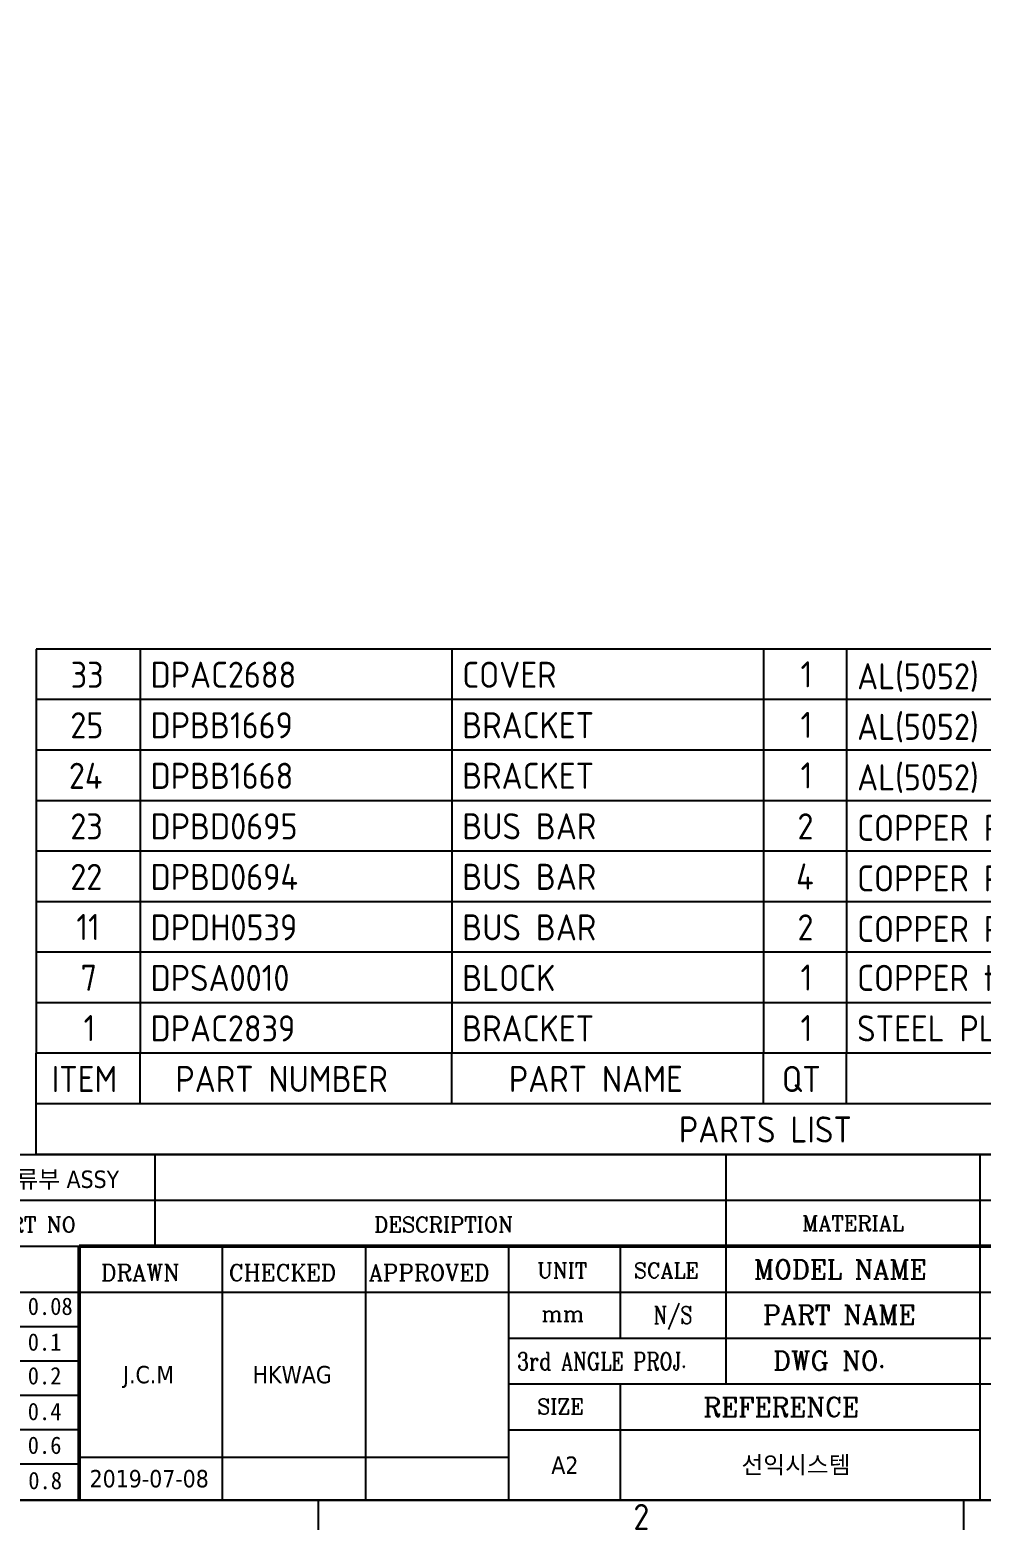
# Model space of a CAD drawing. Header units: inches. Extents: x 6934 to 18973, y 4254 to 7629.
# Drawn here: x 17478.7 to 17697.6, y 4273.2 to 4618.2 of the extents above; entities that cross this region are included whole.
import ezdxf
from ezdxf.enums import TextEntityAlignment as Align

# ---------------------------------------------------------------- set-up
doc = ezdxf.new("R2010")
doc.units = ezdxf.units.IN
doc.header["$MEASUREMENT"] = 0
doc.layers.add('입력 정류부 ASSY$0$경계(ISO)', color=7, linetype='Continuous', lineweight=25)
doc.layers.add('입력 정류부 ASSY$0$기호(ISO)', color=5, linetype='Continuous', lineweight=25, true_color=0x0000ff)
doc.layers.add('입력 정류부 ASSY$0$제목(ISO)', color=5, linetype='Continuous', lineweight=50, true_color=0x0000ff)
doc.styles.add('입력 정류부 ASSY$0$HAN_291', font='')
doc.styles.add('입력 정류부 ASSY$0$RC_284', font='ROMANC.shx')
doc.styles.add('입력 정류부 ASSY$0$RC_287', font='ROMANC.shx')
doc.styles.add('입력 정류부 ASSY$0$RC_292', font='ROMANC.shx')
doc.styles.add('입력 정류부 ASSY$0$문자 텍스트_PSTEK_POSCO', font='isocp.shx')
doc.styles.add('입력 정류부 ASSY$0$텍스트 스타일198', font='tahoma.ttf')
doc.styles.add('입력 정류부 ASSY$0$텍스트 스타일333', font='ROMANC.shx', dxfattribs={"width": 0.800000011920929})
doc.styles.get('입력 정류부 ASSY$0$HAN_291').set_extended_font_data('GulimChe')

# ---------------------------------------------------------------- blocks, each defined once
blk = doc.blocks.new('입력 정류부 ASSY$0$경계 Default Border')
at = {"layer": '입력 정류부 ASSY$0$경계(ISO)'}
for p, q in [((445.4999923706055, 10), (445.4999923706055, 6.599999666213989)), ((519.7499847412109, 10), (519.7499847412109, 6.599999666213989))]:
    blk.add_line(p, q, dxfattribs=at)
at = {"layer": '입력 정류부 ASSY$0$경계(ISO)', "flags": 128}
blk.add_lwpolyline([(10, 10), (10, 410), (584.0000152587891, 410), (584.0000152587891, 10), (10, 10)], dxfattribs=at)
at = {"layer": '입력 정류부 ASSY$0$경계(ISO)', "color": 2, "true_color": 0xffff00, "insert": (481.752739416884, 6.57139439638704), "char_height": 3.00000011920929, "attachment_point": 7, "style": '입력 정류부 ASSY$0$문자 텍스트_PSTEK_POSCO'}
blk.add_mtext('2', dxfattribs=at)
blk = doc.blocks.new('입력 정류부 ASSY$0$제목 블록 PSTEK')
at = {"color": 180, "true_color": 0x3f00ff}
for p, q in [((182.4757929790549, 51.56524660363496), (372.4757929537551, 51.56524660363496)), ((215.2152739891528, 41.00524660363494), (215.2152739891528, 51.56524660363496)), ((280.8758854511282, 51.56524660363496), (280.8758854511282, 41.00524660363494)), ((310.0881549537552, 51.56524660363496), (310.0881549537553, 41.00524660363494)), ((182.475792979055, 46.2852466036349), (372.4757929537551, 46.28524660363492)), ((182.475792979055, 41.00524660363493), (206.451475290024, 41.00524660363493)), ((222.9401812389276, 11.79100474011392), (222.9401812389276, 41.00524660363494)), ((239.4288871878316, 11.79100474011392), (239.4288871878316, 41.00524660363494)), ((255.9175931367356, 11.79100474011392), (255.9175931367356, 41.00524660363494)), ((268.6918866058747, 41.00524660363494), (268.6918866058747, 30.44524660363498)), ((280.8758854511282, 41.00524660363494), (280.8758854511282, 25.16524660363502)), ((310.088154953755, 41.00524660363494), (310.088154953755, 11.79100474011392)), ((182.475792979055, 35.72524660363497), (206.451475290024, 35.72524660363497)), ((206.451475290024, 35.72524660363497), (372.4757929537551, 35.72524660363497)), ((182.475792979055, 31.77524660363492), (206.451475290024, 31.77524660363492)), ((255.917593136736, 30.44524660363498), (372.4757929537552, 30.44524660363501)), ((182.475792979055, 27.82524660363487), (206.451475290024, 27.82524660363487)), ((255.9175931367359, 25.16524660363502), (372.4757929537552, 25.165246603635)), ((268.6918866058744, 25.16524660363502), (268.6918866058744, 11.79100474011392)), ((182.475792979055, 23.87524660363505), (206.451475290024, 23.87524660363505)), ((182.475792979055, 19.92524660363478), (206.451475290024, 19.92524660363478)), ((255.9175931367359, 19.88524660363481), (310.0881549537553, 19.88524660363481)), ((182.475792979055, 15.97524660363496), (206.451475290024, 15.97524660363496)), ((206.451475290024, 16.74100474011396), (255.9175931367359, 16.74100474011396)), ((182.475792979055, 11.79100474011392), (372.4757929537551, 11.79100474011389))]:
    blk.add_line(p, q, dxfattribs=at)
at = {"color": 7, "lineweight": 50}
for p, q in [((206.4514752900237, 11.79100474011392), (206.4514752900237, 41.00524660363494)), ((206.451475290024, 41.00524660363494), (372.4757929537551, 41.00524660363496))]:
    blk.add_line(p, q, dxfattribs=at)
at = {"color": 2, "true_color": 0xffff00}
for s, height, style, p in [('PART NO', 1.742399930953979, '입력 정류부 ASSY$0$RC_284', (195.3359407378685, 42.62317362549192)), ('DESCRIPTION', 1.742399930953979, '입력 정류부 ASSY$0$RC_284', (240.4025565652523, 42.62317362549192)), ('DRAWN', 1.899999976158142, '입력 정류부 ASSY$0$RC_287', (208.9766620976279, 37.00893196870329)), ('CHECKED', 1.899999976158142, '입력 정류부 ASSY$0$RC_287', (223.6856844514997, 37.00893196870329)), ('APPROVED', 1.899999976158142, '입력 정류부 ASSY$0$RC_287', (239.7795453577791, 37.00893196870329)), ('UNIT', 1.742399930953979, '입력 정류부 ASSY$0$RC_284', (259.1652673287452, 37.34317362549218)), ('SCALE', 1.742399930953979, '입력 정류부 ASSY$0$RC_284', (270.2934779252897, 37.34317362549218)), ('MODEL NAME', 2.178000062704086, '입력 정류부 ASSY$0$RC_292', (284.096330289083, 37.25462520371384)), ('0.08', 2.000000029802322, '입력 정류부 ASSY$0$HAN_291', (200.5467345600617, 33.09873600004101)), ('mm', 1.742399930953979, '입력 정류부 ASSY$0$RC_284', (259.6505418159997, 32.3543089683787)), ('PART NAME', 2.178000062704086, '입력 정류부 ASSY$0$RC_292', (285.1416959765849, 32.03045329421792)), ('0.1', 2.000000029802322, '입력 정류부 ASSY$0$HAN_291', (200.5467345600617, 28.98646558742206)), (' DWG NO.', 2.178000062704086, '입력 정류부 ASSY$0$RC_292', (284.8124284083233, 26.75045329421772)), ('0.2', 2.000000029802322, '입력 정류부 ASSY$0$HAN_291', (200.5467345600617, 25.10736625836028)), ('0.4', 2.000000029802322, '입력 정류부 ASSY$0$HAN_291', (200.5467345600617, 20.99509650053045)), ('SIZE', 1.742399930953979, '입력 정류부 ASSY$0$RC_284', (259.1652673287452, 21.69497768947366)), ('REFERENCE', 2.178000062704086, '입력 정류부 ASSY$0$RC_292', (278.2741065029841, 21.43214925458022)), ('0.6', 2.000000029802322, '입력 정류부 ASSY$0$HAN_291', (200.5467345600617, 17.11599717146868)), ('0.8', 2.000000029802322, '입력 정류부 ASSY$0$HAN_291', (200.6097246063884, 13.05732192299702))]:
    blk.add_text(s, height=height, dxfattribs=dict(at, style=style)).set_placement(p)
at = {"color": 2, "true_color": 0xffff00, "style": '입력 정류부 ASSY$0$RC_284'}
blk.add_text('MATERIAL', height=1.742399930953979, dxfattribs=at).set_placement((295.4820202024417, 43.64524660363492), align=Align.MIDDLE_CENTER)
at = {"color": 7, "style": '입력 정류부 ASSY$0$텍스트 스타일333', "width": 0.7999999523162842}
blk.add_text('N/S', height=2.000000029802322, dxfattribs=at).set_placement((274.7838860285014, 33.08524660363496), align=Align.MIDDLE_CENTER)
at = {"color": 2, "true_color": 0xffff00, "style": '입력 정류부 ASSY$0$텍스트 스타일333', "width": 0.7999999523162842}
blk.add_text('3rd ANGLE PROJ.', height=2.000000029802322, dxfattribs=at).set_placement((256.8430306642954, 26.76148381654429))
at = {"layer": '입력 정류부 ASSY$0$제목(ISO)', "color": 7, "style": '입력 정류부 ASSY$0$텍스트 스타일198'}
for tag, p in [('설명', (247.9590911860967, 48.92245857681107)), ('재질', (295.4820202024417, 48.92524660363499)), ("3._Q'TY", (313.4963034906341, 48.92524660363497)), ('4._COLOR', (327.6805273250926, 48.92524660363493)), ('제목', (341.3354979047842, 33.12134217879078)), ('엔지니어링_승인자', (247.673240162284, 26.23312567187446)), ('점검_날짜', (231.1845342133799, 14.26600474011394)), ('엔지니어링_승인_날짜', (247.6732401622839, 14.26600474011394))]:
    blk.add_attdef(tag, text='', height=2.000000029802322, dxfattribs=at).set_placement(p, align=Align.MIDDLE_CENTER)
for tag, p in [('질량\\P3;_001', (349.4577374525917, 48.1643332276222)), ('부품_번호_001', (190.9647395497408, 47.70800531707081)), ('1._MODEL_NAME_001', (327.5112644911985, 37.53784565107739)), ('부품_번호_001', (329.6239798029727, 26.83320930552869)), ('설계자_001', (211.4997234485494, 25.2331256569733)), ('점검자_001', (226.4283219195384, 25.23446884033784)), ('시트_크기_001', (260.7896290361026, 14.81730631482281)), ('프로젝트_001', (277.1876237937241, 14.84345188874365)), ('작성_날짜_001', (207.6662781261479, 13.26600472521278))]:
    blk.add_attdef(tag, p, '', height=2.000000029802322, dxfattribs=at)
blk = doc.blocks.new('입력 정류부 ASSY$0$PARTS LIST')
at = {"layer": '입력 정류부 ASSY$0$기호(ISO)'}
for p, q in [((583.9999999999999, 107.8934331226668), (413.0334881913359, 107.8934331226668)), ((413.0334881913359, 107.8934331226668), (413.0334881913359, 61.3980801153502)), ((424.9891883178159, 107.8934331226668), (424.9891883178159, 61.3980801153502)), ((460.8562886972559, 107.8934331226668), (460.8562886972559, 61.3980801153502)), ((496.7233890766959, 107.8934331226668), (496.7233890766959, 61.3980801153502)), ((506.2879491778799, 107.8934331226668), (506.2879491778799, 61.3980801153502)), ((583.9999999999999, 107.8934331226668), (583.9999999999999, 61.3980801153502)), ((583.9999999999999, 102.0815139967522), (413.0334881913359, 102.0815139967522)), ((583.9999999999999, 96.26959487083764), (413.0334881913359, 96.26959487083764)), ((583.9999999999999, 90.45767574492305), (413.0334881913359, 90.45767574492305)), ((583.9999999999999, 84.6457566190085), (413.0334881913359, 84.6457566190085)), ((583.9999999999999, 78.83383749309391), (413.0334881913359, 78.83383749309391)), ((583.9999999999999, 73.02191836717935), (413.0334881913359, 73.02191836717935)), ((583.9999999999999, 67.20999924126477), (413.0334881913359, 67.20999924126477)), ((583.9999999999999, 61.3980801153502), (413.0334881913359, 61.3980801153502)), ((413.0334881913359, 55.58616098943563), (413.0334881913359, 61.3980801153502)), ((424.9891883178159, 55.58616098943563), (424.9891883178159, 61.3980801153502)), ((460.8562886972559, 55.58616098943563), (460.8562886972559, 61.3980801153502)), ((496.7233890766959, 55.58616098943563), (496.7233890766959, 61.3980801153502)), ((506.2879491778799, 55.58616098943563), (506.2879491778799, 61.3980801153502)), ((583.9999999999999, 55.58616098943563), (583.9999999999999, 61.3980801153502)), ((413.0334881913359, 49.77424186352106), (413.0334881913359, 55.58616098943563)), ((583.9999999999999, 55.58616098943563), (413.0334881913359, 55.58616098943563)), ((583.9999999999999, 49.77424186352106), (583.9999999999999, 55.58616098943563)), ((583.9999999999999, 49.77424186352106), (413.0334881913359, 49.77424186352106))]:
    blk.add_line(p, q, dxfattribs=at)
at = {"layer": '입력 정류부 ASSY$0$기호(ISO)', "color": 2, "true_color": 0xffff00, "char_height": 3.00000011920929, "attachment_point": 7, "style": '입력 정류부 ASSY$0$문자 텍스트_PSTEK_POSCO'}
for s, insert in [('33', (417.0124164269692, 103.4409896025008)), ('DPAC2688', (426.2011891289358, 103.4409896025008)), ('COVER', (462.0682895083758, 103.4409896025008)), ('1', (500.9917352314361, 103.4874735001048)), ('AL(5052) t=2.0*332*193.5*58', (507.5023499952392, 102.9707869115791)), ('25', (416.9716163208997, 97.62907047658622)), ('DPBB1669', (426.2011891289358, 97.62907047658622)), ('BRACKET', (462.0682895083758, 97.62907047658622)), ('1', (500.9917352314361, 97.67555437419027)), ('AL(5052) t=2.0*100*45*25', (507.5023499952392, 97.1588677856645)), ('AL(5052) t=2.0*100*45*28', (507.5023499952392, 91.34694865974993)), ('24', (416.8053469291246, 91.81715135067165)), ('DPBB1668', (426.2011891289358, 91.81715135067165)), ('BRACKET', (462.0682895083758, 91.81715135067165)), ('1', (500.9917352314361, 91.8636352482757)), ('23', (416.9716163208997, 86.00523222475708)), ('DPBD0695', (426.2011891289358, 86.00523222475708)), ('BUS BAR', (462.0682895083758, 86.00523222475708)), ('2', (500.6334085441719, 86.00523222475708)), ('COPPER PLATE(T/P)t=3.0*13*65.5', (507.4999499889998, 85.53502953383536)), ('22', (416.9716163208997, 80.19331309884251)), ('DPBD0694', (426.2011891289358, 80.19331309884251)), ('BUS BAR', (462.0682895083758, 80.19331309884251)), ('4', (500.4791392580995, 80.23443347248644)), ('COPPER PLATE(T/P)t=3.0*33.5*65.5', (507.4999499889998, 79.72311040792079)), ('11', (417.6642696330342, 74.42787787053199)), ('DPDH0539', (426.2011891289358, 74.38139397292794)), ('BUS BAR', (462.0682895083758, 74.38139397292794)), ('2', (500.6334085441719, 74.38139397292794)), ('COPPER PLATE(T/P)t=2.0*260*20', (507.4999499889998, 73.91119128200621)), ('7', (418.1558777151355, 68.59092896031612)), ('DPSA0010', (426.2011891289358, 68.56947484701337)), ('BLOCK', (462.0682895083758, 68.56947484701337)), ('1', (500.9917352314361, 68.61595874461742)), ('COPPER t=19.5*213*110', (507.4999499889998, 68.56947484701337)), ('1', (418.4974043587241, 62.80403961870284)), ('DPAC2839', (426.2011891289358, 62.7575557210988)), ('BRACKET', (462.0682895083758, 62.7575557210988)), ('1', (500.9917352314361, 62.80403961870284)), ('STEEL PLATE t=3.0*510*545*20', (507.4999499889998, 62.7575557210988)), ('ITEM', (414.8233388868818, 56.94563659518423)), ('PART NUMBER', (429.0642976911533, 56.94563659518423)), ('PART NAME', (467.4325901634888, 56.94563659518423)), ('QT', (498.8382077916289, 56.94563659518423)), ('DESCRIPTION', (532.787321673482, 56.94563659518423)), ('PARTS LIST', (486.9932258313941, 51.13371746926965))]:
    blk.add_mtext(s, dxfattribs=dict(at, insert=insert))
blk = doc.blocks.new('입력 정류부 ASSY')
at = {"xscale": 2, "yscale": 2, "zscale": 2}
blk.add_blockref('입력 정류부 ASSY$0$경계 Default Border', (0, 0), dxfattribs=at)
ref = blk.add_blockref('입력 정류부 ASSY$0$제목 블록 PSTEK', (423.0484140924897, -3.58200948022779), dxfattribs=dict(xscale=2, yscale=2, zscale=2))
ref.add_attrib('설계자_001', 'J.C.M', (846.0478609895886, 46.8842418337188), dxfattribs={"layer": '입력 정류부 ASSY$0$제목(ISO)', "color": 7, "height": 4.000000059604645, "style": '입력 정류부 ASSY$0$텍스트 스타일198'})
ref.add_attrib('점검자_001', 'HKWAG', (875.9050579315665, 46.88692820044788), dxfattribs={"layer": '입력 정류부 ASSY$0$제목(ISO)', "color": 7, "height": 4.000000059604645, "style": '입력 정류부 ASSY$0$텍스트 스타일198'})
ref.add_attrib('프로젝트_001', '선익시스템', (988.3717310840888, 26.13685168788218), dxfattribs={"layer": '입력 정류부 ASSY$0$제목(ISO)', "color": 7, "height": 4.000000059604645, "style": '입력 정류부 ASSY$0$텍스트 스타일198'})
ref.add_attrib('시트_크기_001', 'A2', (944.6276721646947, 26.05260314941783), dxfattribs={"layer": '입력 정류부 ASSY$0$제목(ISO)', "color": 7, "height": 4.000000059604645, "style": '입력 정류부 ASSY$0$텍스트 스타일198'})
ref.add_attrib('작성_날짜_001', '2019-07-08', (838.3809703447856, 22.94999997019777), dxfattribs={"layer": '입력 정류부 ASSY$0$제목(ISO)', "color": 7, "height": 4.000000059604645, "style": '입력 정류부 ASSY$0$텍스트 스타일198'})
ref.add_attrib('부품_번호_001', '입력 정류부 ASSY', (1082.296373698435, 50.08440913082958), dxfattribs={"layer": '입력 정류부 ASSY$0$제목(ISO)', "color": 7, "height": 4.000000059604645, "style": '입력 정류부 ASSY$0$텍스트 스타일198'})
ref.add_attrib('부품_번호_001', '입력 정류부 ASSY', (804.9778931919712, 91.83400115391383), dxfattribs={"layer": '입력 정류부 ASSY$0$제목(ISO)', "color": 7, "height": 4.000000059604645, "style": '입력 정류부 ASSY$0$텍스트 스타일198'})
at = {"layer": '입력 정류부 ASSY$0$기호(ISO)', "xscale": 2, "yscale": 2, "zscale": 2}
blk.add_blockref('입력 정류부 ASSY$0$PARTS LIST', (0, 0), dxfattribs=at)

msp = doc.modelspace()

# ---------------------------------------------------------------- block references
msp.add_blockref('입력 정류부 ASSY', (16654.07515020946, 4260.012214363633))

doc.saveas('drawing.dxf')
